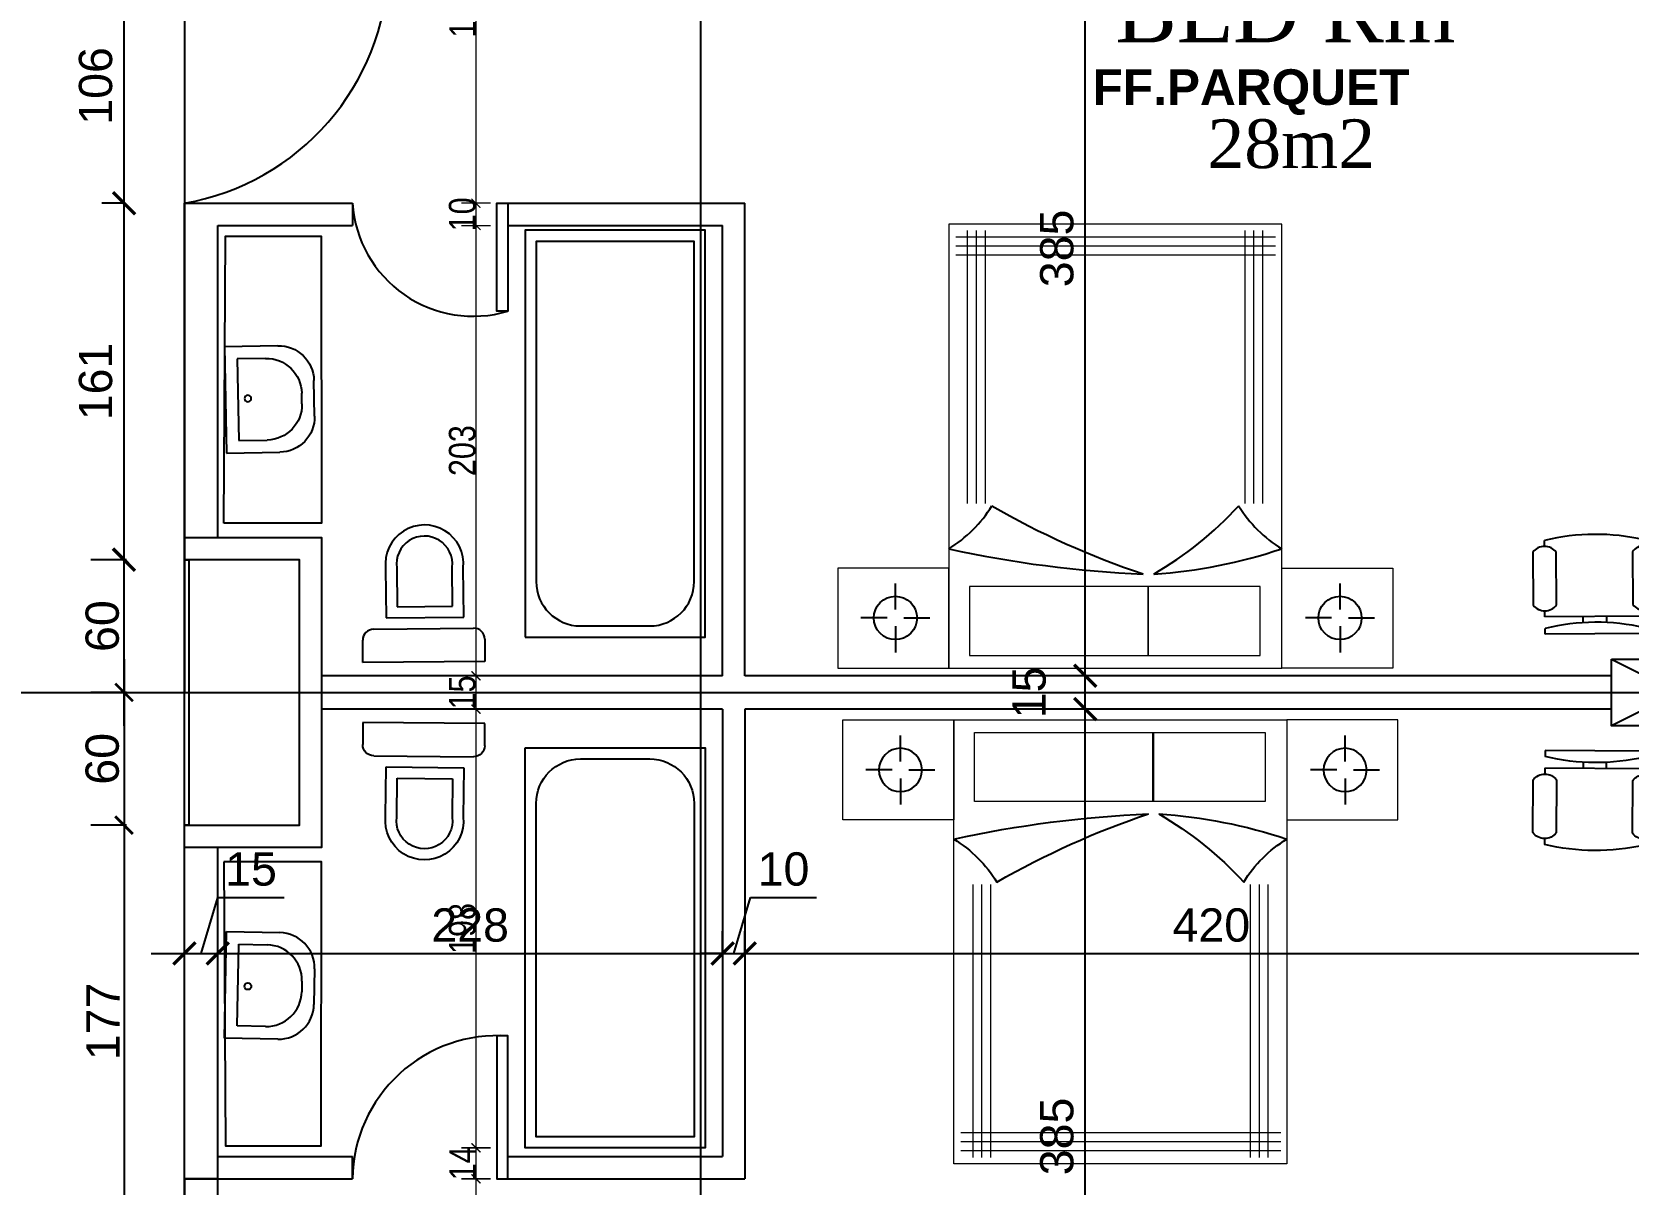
# Model space of a CAD drawing. Extents: x 250879 to 348495, y -51522 to -9360.
# Drawn here: x 284528 to 285247, y -22114 to -21595 of the extents above; entities that cross this region are included whole.
import ezdxf

# ---------------------------------------------------------------- set-up
doc = ezdxf.new("R2010")
doc.units = 0
doc.layers.get('0').update_dxf_attribs({"linetype": 'CONTINUOUS'})
doc.layers.get('DEFPOINTS').update_dxf_attribs({"color": 9, "linetype": 'CONTINUOUS'})
for name, color, linetype in [('AXIS', 1, 'CONTINUOUS'), ('COLUMN', 5, 'CONTINUOUS'), ('FURNITURE', 4, 'CONTINUOUS'), ('HATCH', 8, 'CONTINUOUS'), ('Layer3', 50, 'CONTINUOUS'), ('TEXT', 3, 'CONTINUOUS'), ('WALL', 7, 'CONTINUOUS'), ('WALL1', 2, 'CONTINUOUS')]:
    doc.layers.add(name, color=color, linetype=linetype)
doc.layers.add('dimention', color=151, linetype='CONTINUOUS', lineweight=13)
doc.layers.add('FURN', color=126, linetype='CONTINUOUS', lineweight=9)
doc.styles.get("Standard").update_dxf_attribs({"font": 'sanss___.ttf', "height": 15})
doc.styles.add('style2', font='romantic.ttf', dxfattribs={"height": 50})
doc.styles.add('STYLE4', font='arialbd.ttf', dxfattribs={"height": 0.2})
doc.styles.add('yon', font='ARIALN.TTF')
doc.dimstyles.new('CM', dxfattribs={"dimscale": 0, "dimtxt": 12, "dimasz": 0.4, "dimexe": 50, "dimexo": 1000, "dimgap": 0.03, "dimtad": 1, "dimdec": 0, "dimzin": 0, "dimdsep": 46, "dimtxsty": 'yon', "dimblk": 'Ar thick3', "dimcen": 3, "dimdle": 8, "dimse1": 1, "dimse2": 1, "dimclrd": 8, "dimclre": 8, "dimclrt": 30, "dimadec": 0, "dimazin": 0, "dimtfac": 1, "dimtdec": 0, "dimtix": 1, "dimtmove": 1, "dimatfit": 3, "dimfxl": 50, "dimtolj": 1, "dimtzin": 0, "dimlwd": 9, "dimarcsym": 0})
doc.dimstyles.get("Standard").update_dxf_attribs({"dimtxt": 15, "dimasz": 10, "dimexe": 10, "dimexo": 30, "dimgap": 5, "dimtad": 1, "dimdec": 0, "dimdsep": 46, "dimtxsty": 'Standard', "dimblk1": 'ARCHTICK', "dimblk2": 'ARCHTICK', "dimsah": 1, "dimcen": 2.5, "dimdle": 15, "dimclrd": 3, "dimclre": 3, "dimclrt": 3, "dimazin": 0, "dimtfac": 1, "dimtdec": 0, "dimtmove": 2, "dimatfit": 2, "dimldrblk": 'ARCHTICK', "dimfxl": 1.0455, "dimfxlon": 1, "dimtolj": 1, "dimtzin": 0, "dimarcsym": 0})
doc.dimstyles.new('STANDARD$0', dxfattribs={"dimscale": 0, "dimtxt": 12, "dimasz": 8, "dimexe": 15, "dimexo": 0.0625, "dimgap": 2, "dimtad": 1, "dimdec": 0, "dimzin": 0, "dimdsep": 46, "dimtxsty": 'Standard', "dimblk1": 'ARCHTICK', "dimblk2": 'ARCHTICK', "dimsah": 1, "dimcen": 0.09, "dimdle": 15, "dimclrd": 3, "dimclre": 3, "dimclrt": 3, "dimazin": 0, "dimtfac": 1, "dimtdec": 0, "dimtofl": 0, "dimtmove": 1, "dimatfit": 3, "dimldrblk": 'ARCHTICK', "dimfxl": 1.0455, "dimfxlon": 1, "dimtolj": 1, "dimtzin": 0, "dimarcsym": 0})

# ---------------------------------------------------------------- blocks, each defined once
blk = doc.blocks.new('HWB')
at = {"layer": 'FURNITURE'}
for p, q in [((-0.6, 0), (0, 0)), ((-0.6, -0.3), (-0.6, 0)), ((0, 0), (0, -0.3)), ((-0.53, -0.07), (-0.07, -0.07)), ((-0.53, -0.23), (-0.53, -0.07)), ((-0.07, -0.07), (-0.07, -0.23)), ((-0.27, -0.43), (-0.33, -0.43)), ((-0.2, -0.5), (-0.4, -0.5))]:
    blk.add_line(p, q, dxfattribs=at)
blk.add_circle((-0.3057, -0.1263), 0.0188, dxfattribs=at)
for centre, start, end in [((-0.33, -0.23), 180, 270), ((-0.27, -0.23), 270, 0), ((-0.4, -0.3), 180, 270), ((-0.2, -0.3), 270, 0)]:
    blk.add_arc(centre, 0.2, start, end, dxfattribs=at)
blk = doc.blocks.new('WC')
at = {"layer": 'FURNITURE'}
for p, q in [((0, 0), (0.55, 0)), ((0, -0.1), (0, 0)), ((0.55, 0), (0.55, -0.1)), ((0.5, -0.15), (0.05, -0.15)), ((0.0937, -0.2), (0.0937, -0.4221)), ((0.4437, -0.2), (0.0937, -0.2)), ((0.4437, -0.4221), (0.4437, -0.2)), ((0.1437, -0.25), (0.1437, -0.425)), ((0.3937, -0.25), (0.1437, -0.25)), ((0.3937, -0.425), (0.3937, -0.25))]:
    blk.add_line(p, q, dxfattribs=at)
for centre, radius, start, end in [((0.05, -0.1), 0.05, 180, 270), ((0.5, -0.1), 0.05, 270, 0), ((0.2687, -0.4409), 0.176, 173.87318, 6.12682), ((0.2687, -0.4409), 0.126, 172.75755, 7.24245)]:
    blk.add_arc(centre, radius, start, end, dxfattribs=at)
blk = doc.blocks.new('_ARCHTICK')
at = {"color": 0, "linetype": 'ByBlock', "const_width": 0.15}
blk.add_lwpolyline([(-0.5, -0.5), (0.5, 0.5)], dxfattribs=at)
blk = doc.blocks.new('*D52')
at = {"layer": 'DEFPOINTS', "color": 0, "linetype": 'ByBlock', "ltscale": 3, "transparency": 16777216}
for p in [(284611.6, -22010.4), (284596.6, -22026.03), (284611.6, -22028)]:
    blk.add_point(p, dxfattribs=at)
at = {"layer": 'WALL1', "color": 3, "linetype": 'ByBlock', "lineweight": -2, "ltscale": 3, "transparency": 16777216}
for p, q in [((284604.1, -22010.4), (284611.67, -21985.18)), ((284611.67, -21985.18), (284641.59, -21985.18)), ((284596.6, -22010.4), (284596.6, -22000.4)), ((284611.6, -22010.4), (284611.6, -22000.4)), ((284581.6, -22010.4), (284626.6, -22010.4))]:
    blk.add_line(p, q, dxfattribs=at)
at = {"layer": 'WALL1', "color": 3, "linetype": 'ByBlock', "lineweight": -2, "ltscale": 3, "transparency": 16777216, "xscale": 10, "yscale": 10, "zscale": 10, "rotation": 180}
blk.add_blockref('_ARCHTICK', (284596.6, -22010.4), dxfattribs=at)
at = {"layer": 'WALL1', "color": 3, "linetype": 'ByBlock', "lineweight": -2, "ltscale": 3, "transparency": 16777216, "xscale": 10, "yscale": 10, "zscale": 10}
blk.add_blockref('_ARCHTICK', (284611.6, -22010.4), dxfattribs=at)
at = {"layer": 'WALL1', "color": 3, "linetype": 'ByBlock', "ltscale": 3, "transparency": 16777216, "insert": (284626.63, -21972.45), "char_height": 15, "attachment_point": 5}
blk.add_mtext('\\A1;15', dxfattribs=at)
blk = doc.blocks.new('*D53')
at = {"layer": 'DEFPOINTS', "color": 0, "linetype": 'ByBlock', "ltscale": 3, "transparency": 16777216}
for p in [(284839.12, -22010.4), (284611.6, -22028), (284839.12, -22033.09)]:
    blk.add_point(p, dxfattribs=at)
at = {"layer": 'WALL1', "color": 3, "linetype": 'ByBlock', "lineweight": -2, "ltscale": 3, "transparency": 16777216}
for p, q in [((284611.6, -22010.4), (284611.6, -22000.4)), ((284839.12, -22010.4), (284839.12, -22000.4)), ((284596.6, -22010.4), (284854.12, -22010.4))]:
    blk.add_line(p, q, dxfattribs=at)
at = {"layer": 'WALL1', "color": 3, "linetype": 'ByBlock', "lineweight": -2, "ltscale": 3, "transparency": 16777216, "xscale": 10, "yscale": 10, "zscale": 10, "rotation": 180}
blk.add_blockref('_ARCHTICK', (284611.6, -22010.4), dxfattribs=at)
at = {"layer": 'WALL1', "color": 3, "linetype": 'ByBlock', "lineweight": -2, "ltscale": 3, "transparency": 16777216, "xscale": 10, "yscale": 10, "zscale": 10}
blk.add_blockref('_ARCHTICK', (284839.12, -22010.4), dxfattribs=at)
at = {"layer": 'WALL1', "color": 3, "linetype": 'ByBlock', "ltscale": 3, "transparency": 16777216, "insert": (284725.36, -21997.68), "char_height": 15, "attachment_point": 5}
blk.add_mtext('\\A1;228', dxfattribs=at)
blk = doc.blocks.new('*D54')
at = {"layer": 'DEFPOINTS', "color": 0, "linetype": 'ByBlock', "ltscale": 3, "transparency": 16777216}
for p in [(284849.12, -22010.4), (284839.12, -22033.09), (284849.12, -22033.09)]:
    blk.add_point(p, dxfattribs=at)
at = {"layer": 'WALL1', "color": 3, "linetype": 'ByBlock', "lineweight": -2, "ltscale": 3, "transparency": 16777216}
for p, q in [((284844.12, -22010.4), (284851.69, -21985.18)), ((284851.69, -21985.18), (284881.47, -21985.18)), ((284839.12, -22010.4), (284839.12, -22000.4)), ((284849.12, -22010.4), (284849.12, -22000.4)), ((284839.12, -22010.4), (284829.12, -22010.4)), ((284839.12, -22010.4), (284849.12, -22010.4)), ((284839.12, -22010.4), (284849.12, -22010.4)), ((284849.12, -22010.4), (284859.12, -22010.4))]:
    blk.add_line(p, q, dxfattribs=at)
at = {"layer": 'WALL1', "color": 3, "linetype": 'ByBlock', "lineweight": -2, "ltscale": 3, "transparency": 16777216, "xscale": 10, "yscale": 10, "zscale": 10}
blk.add_blockref('_ARCHTICK', (284839.12, -22010.4), dxfattribs=at)
at = {"layer": 'WALL1', "color": 3, "linetype": 'ByBlock', "lineweight": -2, "ltscale": 3, "transparency": 16777216, "xscale": 10, "yscale": 10, "zscale": 10, "rotation": 180}
blk.add_blockref('_ARCHTICK', (284849.12, -22010.4), dxfattribs=at)
at = {"layer": 'WALL1', "color": 3, "linetype": 'ByBlock', "ltscale": 3, "transparency": 16777216, "insert": (284866.58, -21972.45), "char_height": 15, "attachment_point": 5}
blk.add_mtext('\\A1;10', dxfattribs=at)
blk = doc.blocks.new('*D55')
at = {"layer": 'DEFPOINTS', "color": 0, "linetype": 'ByBlock', "ltscale": 3, "transparency": 16777216}
for p in [(285269.6, -22010.4), (285269.6, -22011.81), (284849.12, -22033.09)]:
    blk.add_point(p, dxfattribs=at)
at = {"layer": 'WALL1', "color": 3, "linetype": 'ByBlock', "lineweight": -2, "ltscale": 3, "transparency": 16777216}
for p, q in [((284849.12, -22010.4), (284849.12, -22000.4)), ((285269.6, -22010.4), (285269.6, -22000.4)), ((284834.12, -22010.4), (285284.6, -22010.4))]:
    blk.add_line(p, q, dxfattribs=at)
at = {"layer": 'WALL1', "color": 3, "linetype": 'ByBlock', "lineweight": -2, "ltscale": 3, "transparency": 16777216, "xscale": 10, "yscale": 10, "zscale": 10, "rotation": 180}
blk.add_blockref('_ARCHTICK', (284849.12, -22010.4), dxfattribs=at)
at = {"layer": 'WALL1', "color": 3, "linetype": 'ByBlock', "lineweight": -2, "ltscale": 3, "transparency": 16777216, "xscale": 10, "yscale": 10, "zscale": 10}
blk.add_blockref('_ARCHTICK', (285269.6, -22010.4), dxfattribs=at)
at = {"layer": 'WALL1', "color": 3, "linetype": 'ByBlock', "ltscale": 3, "transparency": 16777216, "insert": (285059.36, -21997.68), "char_height": 15, "attachment_point": 5}
blk.add_mtext('\\A1;420', dxfattribs=at)
blk = doc.blocks.new('*D63')
at = {"layer": 'DEFPOINTS', "color": 0, "linetype": 'ByBlock', "ltscale": 3, "transparency": 16777216}
for p in [(285002.52, -21900.33), (285035.88, -21900.33), (285010.82, -22285.33)]:
    blk.add_point(p, dxfattribs=at)
at = {"layer": 'WALL1', "color": 3, "linetype": 'ByBlock', "lineweight": -2, "ltscale": 3, "transparency": 16777216}
for p, q in [((285002.52, -22300.33), (285002.52, -21885.33)), ((285003.57, -21900.33), (284992.52, -21900.33)), ((285002.52, -22285.33), (284992.52, -22285.33))]:
    blk.add_line(p, q, dxfattribs=at)
at = {"layer": 'WALL1', "color": 3, "linetype": 'ByBlock', "lineweight": -2, "ltscale": 3, "transparency": 16777216, "xscale": 10, "yscale": 10, "zscale": 10}
for p, rotation in [((285002.52, -21900.33), 90), ((285002.52, -22285.33), 270)]:
    blk.add_blockref('_ARCHTICK', p, dxfattribs=dict(at, rotation=rotation))
at = {"layer": 'WALL1', "color": 3, "linetype": 'ByBlock', "ltscale": 3, "transparency": 16777216, "insert": (284989.79, -22092.83), "char_height": 15, "attachment_point": 5, "rotation": 90}
blk.add_mtext('\\A1;385', dxfattribs=at)
blk = doc.blocks.new('*D64')
at = {"layer": 'DEFPOINTS', "color": 0, "linetype": 'ByBlock', "ltscale": 3, "transparency": 16777216}
for p in [(285002.52, -21885.33), (285035.88, -21885.33), (285035.88, -21900.33)]:
    blk.add_point(p, dxfattribs=at)
at = {"layer": 'WALL1', "color": 3, "linetype": 'ByBlock', "lineweight": -2, "ltscale": 3, "transparency": 16777216}
for p, q in [((285002.52, -21915.33), (285002.52, -21870.33)), ((285003.57, -21885.33), (284992.52, -21885.33)), ((285003.57, -21900.33), (284992.52, -21900.33))]:
    blk.add_line(p, q, dxfattribs=at)
at = {"layer": 'WALL1', "color": 3, "linetype": 'ByBlock', "lineweight": -2, "ltscale": 3, "transparency": 16777216, "xscale": 10, "yscale": 10, "zscale": 10}
for p, rotation in [((285002.52, -21885.33), 90), ((285002.52, -21900.33), 270)]:
    blk.add_blockref('_ARCHTICK', p, dxfattribs=dict(at, rotation=rotation))
at = {"layer": 'WALL1', "color": 3, "linetype": 'ByBlock', "ltscale": 3, "transparency": 16777216, "insert": (284977.3, -21892.83), "char_height": 15, "attachment_point": 5, "rotation": 90}
blk.add_mtext('\\A1;15', dxfattribs=at)
blk = doc.blocks.new('*D65')
at = {"layer": 'DEFPOINTS', "color": 0, "linetype": 'ByBlock', "ltscale": 3, "transparency": 16777216}
for p in [(285002.52, -21500.33), (285027.25, -21500.33), (285035.88, -21885.33)]:
    blk.add_point(p, dxfattribs=at)
at = {"layer": 'WALL1', "color": 3, "linetype": 'ByBlock', "lineweight": -2, "ltscale": 3, "transparency": 16777216}
for p, q in [((285002.52, -21900.33), (285002.52, -21485.33)), ((285002.52, -21500.33), (284992.52, -21500.33)), ((285003.57, -21885.33), (284992.52, -21885.33))]:
    blk.add_line(p, q, dxfattribs=at)
at = {"layer": 'WALL1', "color": 3, "linetype": 'ByBlock', "lineweight": -2, "ltscale": 3, "transparency": 16777216, "xscale": 10, "yscale": 10, "zscale": 10}
for p, rotation in [((285002.52, -21500.33), 90), ((285002.52, -21885.33), 270)]:
    blk.add_blockref('_ARCHTICK', p, dxfattribs=dict(at, rotation=rotation))
at = {"layer": 'WALL1', "color": 3, "linetype": 'ByBlock', "ltscale": 3, "transparency": 16777216, "insert": (284989.79, -21692.83), "char_height": 15, "attachment_point": 5, "rotation": 90}
blk.add_mtext('\\A1;385', dxfattribs=at)
blk = doc.blocks.new('COLUMN')
at = {"layer": 'AXIS'}
for p, q in [((236924.7, -9644.26), (236984.7, -9674.26)), ((236984.7, -9644.26), (236924.7, -9674.26))]:
    blk.add_line(p, q, dxfattribs=at)
at = {"layer": 'COLUMN'}
blk.add_lwpolyline([(236924.7, -9644.26), (236984.7, -9644.26), (236984.7, -9674.26), (236924.7, -9674.26)], close=True, dxfattribs=at)
blk = doc.blocks.new('*D95')
at = {"layer": 'DEFPOINTS', "color": 0, "linetype": 'Continuous', "transparency": 16777216}
for p in [(284569.38, -21833.04), (284596.6, -21833.04), (284596.6, -21892.83)]:
    blk.add_point(p, dxfattribs=at)
at = {"layer": 'WALL', "color": 3, "linetype": 'Continuous', "lineweight": -2, "transparency": 16777216}
for p, q in [((284569.38, -21907.83), (284569.38, -21818.04)), ((284570.43, -21833.04), (284554.38, -21833.04)), ((284570.43, -21892.83), (284554.38, -21892.83))]:
    blk.add_line(p, q, dxfattribs=at)
at = {"layer": 'WALL', "color": 3, "linetype": 'Continuous', "lineweight": -2, "transparency": 16777216, "xscale": 8, "yscale": 8, "zscale": 8}
for p, rotation in [((284569.38, -21833.04), 90), ((284569.38, -21892.83), 270)]:
    blk.add_blockref('_ARCHTICK', p, dxfattribs=dict(at, rotation=rotation))
at = {"layer": 'WALL', "color": 3, "linetype": 'Continuous', "transparency": 16777216, "insert": (284559.64, -21862.94), "char_height": 15, "attachment_point": 5, "rotation": 90}
blk.add_mtext('\\A1;60', dxfattribs=at)
blk = doc.blocks.new('*D96')
at = {"layer": 'DEFPOINTS', "color": 0, "linetype": 'Continuous', "transparency": 16777216}
for p in [(284596.6, -21892.83), (284569.38, -21952.62), (284596.6, -21952.62)]:
    blk.add_point(p, dxfattribs=at)
at = {"layer": 'WALL', "color": 3, "linetype": 'Continuous', "lineweight": -2, "transparency": 16777216}
for p, q in [((284569.38, -21877.83), (284569.38, -21967.62)), ((284570.43, -21892.83), (284554.38, -21892.83)), ((284570.43, -21952.62), (284554.38, -21952.62))]:
    blk.add_line(p, q, dxfattribs=at)
at = {"layer": 'WALL', "color": 3, "linetype": 'Continuous', "lineweight": -2, "transparency": 16777216, "xscale": 8, "yscale": 8, "zscale": 8}
for p, rotation in [((284569.38, -21892.83), 90), ((284569.38, -21952.62), 270)]:
    blk.add_blockref('_ARCHTICK', p, dxfattribs=dict(at, rotation=rotation))
at = {"layer": 'WALL', "color": 3, "linetype": 'Continuous', "transparency": 16777216, "insert": (284559.64, -21922.73), "char_height": 15, "attachment_point": 5, "rotation": 90}
blk.add_mtext('\\A1;60', dxfattribs=at)
blk = doc.blocks.new('*D1093')
at = {"layer": 'DEFPOINTS', "color": 0, "linetype": 'Continuous', "transparency": 16777216}
for p in [(284569.38, -21952.62), (284569.38, -22129.45), (284596.6, -22129.45)]:
    blk.add_point(p, dxfattribs=at)
at = {"layer": 'WALL', "color": 3, "linetype": 'Continuous', "lineweight": -2, "transparency": 16777216}
for p, q in [((284569.38, -21937.62), (284569.38, -22144.45)), ((284569.38, -21952.62), (284554.38, -21952.62)), ((284570.43, -22129.45), (284554.38, -22129.45))]:
    blk.add_line(p, q, dxfattribs=at)
at = {"layer": 'WALL', "color": 3, "linetype": 'Continuous', "lineweight": -2, "transparency": 16777216, "xscale": 8, "yscale": 8, "zscale": 8}
for p, rotation in [((284569.38, -21952.62), 90), ((284569.38, -22129.45), 270)]:
    blk.add_blockref('_ARCHTICK', p, dxfattribs=dict(at, rotation=rotation))
at = {"layer": 'WALL', "color": 3, "linetype": 'Continuous', "transparency": 16777216, "insert": (284559.88, -22041.04), "char_height": 15, "attachment_point": 5, "rotation": 90}
blk.add_mtext('\\A1;177', dxfattribs=at)
blk = doc.blocks.new('*D1105')
at = {"layer": 'DEFPOINTS', "color": 0, "linetype": 'ByBlock', "ltscale": 3, "transparency": 16777216}
for p in [(284569.38, -21672.48), (284596.6, -21672.48), (284569.38, -21833.04)]:
    blk.add_point(p, dxfattribs=at)
at = {"layer": 'WALL1', "color": 3, "linetype": 'ByBlock', "lineweight": -2, "ltscale": 3, "transparency": 16777216}
for p, q in [((284569.38, -21848.04), (284569.38, -21657.48)), ((284569.38, -21672.48), (284559.38, -21672.48)), ((284569.38, -21833.04), (284559.38, -21833.04))]:
    blk.add_line(p, q, dxfattribs=at)
at = {"layer": 'WALL1', "color": 3, "linetype": 'ByBlock', "lineweight": -2, "ltscale": 3, "transparency": 16777216, "xscale": 10, "yscale": 10, "zscale": 10}
for p, rotation in [((284569.38, -21672.48), 90), ((284569.38, -21833.04), 270)]:
    blk.add_blockref('_ARCHTICK', p, dxfattribs=dict(at, rotation=rotation))
at = {"layer": 'WALL1', "color": 3, "linetype": 'ByBlock', "ltscale": 3, "transparency": 16777216, "insert": (284556.64, -21752.76), "char_height": 15, "attachment_point": 5, "rotation": 90}
blk.add_mtext('\\A1;161', dxfattribs=at)
blk = doc.blocks.new('*D1106')
at = {"layer": 'DEFPOINTS', "color": 0, "linetype": 'ByBlock', "ltscale": 3, "transparency": 16777216}
for p in [(284569.38, -21566.79), (284596.6, -21566.79), (284596.6, -21672.48)]:
    blk.add_point(p, dxfattribs=at)
at = {"layer": 'WALL1', "color": 3, "linetype": 'ByBlock', "lineweight": -2, "ltscale": 3, "transparency": 16777216}
for p, q in [((284569.38, -21687.48), (284569.38, -21551.79)), ((284569.38, -21566.79), (284559.38, -21566.79)), ((284569.38, -21672.48), (284559.38, -21672.48))]:
    blk.add_line(p, q, dxfattribs=at)
at = {"layer": 'WALL1', "color": 3, "linetype": 'ByBlock', "lineweight": -2, "ltscale": 3, "transparency": 16777216, "xscale": 10, "yscale": 10, "zscale": 10}
for p, rotation in [((284569.38, -21566.79), 90), ((284569.38, -21672.48), 270)]:
    blk.add_blockref('_ARCHTICK', p, dxfattribs=dict(at, rotation=rotation))
at = {"layer": 'WALL1', "color": 3, "linetype": 'ByBlock', "ltscale": 3, "transparency": 16777216, "insert": (284556.64, -21619.64), "char_height": 15, "attachment_point": 5, "rotation": 90}
blk.add_mtext('\\A1;106', dxfattribs=at)
blk = doc.blocks.new('Ar thick3')
at = {"layer": 'dimention'}
blk.add_line((0, 16.2), (0, -16.2), dxfattribs=at)
at = {"layer": 'dimention', "const_width": 1.5}
blk.add_lwpolyline([(-5, -5.1), (5, 4.9)], dxfattribs=at)
blk = doc.blocks.new('*D1321')
at = {"layer": 'DEFPOINTS', "color": 0, "linetype": 'Continuous', "transparency": 16777216}
for p in [(284728.01, -22111.88), (284764.79, -22111.88), (284764.79, -22285.33)]:
    blk.add_point(p, dxfattribs=at)
at = {"layer": 'WALL', "color": 8, "linetype": 'Continuous', "lineweight": 9, "transparency": 16777216}
blk.add_line((284728.01, -22284.93), (284728.01, -22112.28), dxfattribs=at)
at = {"layer": 'WALL', "color": 8, "linetype": 'Continuous', "lineweight": 9, "transparency": 16777216, "xscale": 0.4, "yscale": 0.4, "zscale": 0.4}
for p, rotation in [((284728.01, -22111.88), 90), ((284728.01, -22285.33), 270)]:
    blk.add_blockref('Ar thick3', p, dxfattribs=dict(at, rotation=rotation))
at = {"layer": 'WALL', "color": 30, "linetype": 'Continuous', "transparency": 16777216, "insert": (284721.85, -22198.6), "char_height": 12, "attachment_point": 5, "rotation": 90, "style": 'yon'}
blk.add_mtext('\\A1;173', dxfattribs=at)
blk = doc.blocks.new('*D1322')
at = {"layer": 'DEFPOINTS', "color": 0, "linetype": 'Continuous', "transparency": 16777216}
for p in [(284728.01, -22097.98), (284764.79, -22097.98), (284764.79, -22111.88)]:
    blk.add_point(p, dxfattribs=at)
at = {"layer": 'WALL', "color": 8, "linetype": 'Continuous', "lineweight": 9, "transparency": 16777216}
blk.add_line((284728.01, -22111.48), (284728.01, -22098.38), dxfattribs=at)
at = {"layer": 'WALL', "color": 8, "linetype": 'Continuous', "lineweight": 9, "transparency": 16777216, "xscale": 0.4, "yscale": 0.4, "zscale": 0.4}
for p, rotation in [((284728.01, -22097.98), 90), ((284728.01, -22111.88), 270)]:
    blk.add_blockref('Ar thick3', p, dxfattribs=dict(at, rotation=rotation))
at = {"layer": 'WALL', "color": 30, "linetype": 'Continuous', "transparency": 16777216, "insert": (284721.95, -22104.93), "char_height": 12, "attachment_point": 5, "rotation": 90, "style": 'yon'}
blk.add_mtext('\\A1;14', dxfattribs=at)
blk = doc.blocks.new('*D1323')
at = {"layer": 'DEFPOINTS', "color": 0, "linetype": 'Continuous', "transparency": 16777216}
for p in [(284728.01, -21900.33), (284742.06, -21900.33), (284764.79, -22097.98)]:
    blk.add_point(p, dxfattribs=at)
at = {"layer": 'WALL', "color": 8, "linetype": 'Continuous', "lineweight": 9, "transparency": 16777216}
blk.add_line((284728.01, -22097.58), (284728.01, -21900.73), dxfattribs=at)
at = {"layer": 'WALL', "color": 8, "linetype": 'Continuous', "lineweight": 9, "transparency": 16777216, "xscale": 0.4, "yscale": 0.4, "zscale": 0.4}
for p, rotation in [((284728.01, -21900.33), 90), ((284728.01, -22097.98), 270)]:
    blk.add_blockref('Ar thick3', p, dxfattribs=dict(at, rotation=rotation))
at = {"layer": 'WALL', "color": 30, "linetype": 'Continuous', "transparency": 16777216, "insert": (284721.85, -21999.16), "char_height": 12, "attachment_point": 5, "rotation": 90, "style": 'yon'}
blk.add_mtext('\\A1;198', dxfattribs=at)
blk = doc.blocks.new('*D1324')
at = {"layer": 'DEFPOINTS', "color": 0, "linetype": 'Continuous', "transparency": 16777216}
for p in [(284728.01, -21885.33), (284742.06, -21885.33), (284742.06, -21900.33)]:
    blk.add_point(p, dxfattribs=at)
at = {"layer": 'WALL', "color": 8, "linetype": 'Continuous', "lineweight": 9, "transparency": 16777216}
blk.add_line((284728.01, -21899.93), (284728.01, -21885.73), dxfattribs=at)
at = {"layer": 'WALL', "color": 8, "linetype": 'Continuous', "lineweight": 9, "transparency": 16777216, "xscale": 0.4, "yscale": 0.4, "zscale": 0.4}
for p, rotation in [((284728.01, -21885.33), 90), ((284728.01, -21900.33), 270)]:
    blk.add_blockref('Ar thick3', p, dxfattribs=dict(at, rotation=rotation))
at = {"layer": 'WALL', "color": 30, "linetype": 'Continuous', "transparency": 16777216, "insert": (284721.85, -21892.83), "char_height": 12, "attachment_point": 5, "rotation": 90, "style": 'yon'}
blk.add_mtext('\\A1;15', dxfattribs=at)
blk = doc.blocks.new('*D1325')
at = {"layer": 'DEFPOINTS', "color": 0, "linetype": 'Continuous', "transparency": 16777216}
for p in [(284728.01, -21682.48), (284765.58, -21682.48), (284742.06, -21885.33)]:
    blk.add_point(p, dxfattribs=at)
at = {"layer": 'WALL', "color": 8, "linetype": 'Continuous', "lineweight": 9, "transparency": 16777216}
blk.add_line((284728.01, -21884.93), (284728.01, -21682.88), dxfattribs=at)
at = {"layer": 'WALL', "color": 8, "linetype": 'Continuous', "lineweight": 9, "transparency": 16777216, "xscale": 0.4, "yscale": 0.4, "zscale": 0.4}
for p, rotation in [((284728.01, -21682.48), 90), ((284728.01, -21885.33), 270)]:
    blk.add_blockref('Ar thick3', p, dxfattribs=dict(at, rotation=rotation))
at = {"layer": 'WALL', "color": 30, "linetype": 'Continuous', "transparency": 16777216, "insert": (284721.85, -21783.91), "char_height": 12, "attachment_point": 5, "rotation": 90, "style": 'yon'}
blk.add_mtext('\\A1;203', dxfattribs=at)
blk = doc.blocks.new('*D1326')
at = {"layer": 'DEFPOINTS', "color": 0, "linetype": 'Continuous', "transparency": 16777216}
for p in [(284728.01, -21672.48), (284769.12, -21672.48), (284765.58, -21682.48)]:
    blk.add_point(p, dxfattribs=at)
at = {"layer": 'WALL', "color": 8, "linetype": 'Continuous', "lineweight": 9, "transparency": 16777216}
for p, q in [((284728.01, -21672.08), (284728.01, -21671.68)), ((284728.01, -21682.48), (284728.01, -21672.48)), ((284728.01, -21682.88), (284728.01, -21683.28))]:
    blk.add_line(p, q, dxfattribs=at)
at = {"layer": 'WALL', "color": 8, "linetype": 'Continuous', "lineweight": 9, "transparency": 16777216, "xscale": 0.4, "yscale": 0.4, "zscale": 0.4}
for p, rotation in [((284728.01, -21672.48), 270), ((284728.01, -21682.48), 90)]:
    blk.add_blockref('Ar thick3', p, dxfattribs=dict(at, rotation=rotation))
at = {"layer": 'WALL', "color": 30, "linetype": 'Continuous', "transparency": 16777216, "insert": (284721.85, -21677.48), "char_height": 12, "attachment_point": 5, "rotation": 90, "style": 'yon'}
blk.add_mtext('\\A1;10', dxfattribs=at)
blk = doc.blocks.new('*D1327')
at = {"layer": 'DEFPOINTS', "color": 0, "linetype": 'Continuous', "transparency": 16777216}
for p in [(284728.01, -21500.33), (284787.15, -21500.33), (284769.12, -21672.48)]:
    blk.add_point(p, dxfattribs=at)
at = {"layer": 'WALL', "color": 8, "linetype": 'Continuous', "lineweight": 9, "transparency": 16777216}
blk.add_line((284728.01, -21672.08), (284728.01, -21500.73), dxfattribs=at)
at = {"layer": 'WALL', "color": 8, "linetype": 'Continuous', "lineweight": 9, "transparency": 16777216, "xscale": 0.4, "yscale": 0.4, "zscale": 0.4}
for p, rotation in [((284728.01, -21500.33), 90), ((284728.01, -21672.48), 270)]:
    blk.add_blockref('Ar thick3', p, dxfattribs=dict(at, rotation=rotation))
at = {"layer": 'WALL', "color": 30, "linetype": 'Continuous', "transparency": 16777216, "insert": (284721.95, -21586.41), "char_height": 12, "attachment_point": 5, "rotation": 90, "style": 'yon'}
blk.add_mtext('\\A1;172', dxfattribs=at)
blk = doc.blocks.new('Chair - Desk')
at = {"linetype": 'Continuous'}
for p, q in [((-8.5, 0), (-8.5, -1)), ((-8.5, 0), (8.5, 0)), ((8.5, 0), (8.5, -1)), ((-2, -3), (-2, -1.9355)), ((2, -1.9576), (2, -3)), ((-10.5, -5), (-10.5, -14)), ((-8.5, -3), (-8.5, -4)), ((-8.5, -3), (8.5, -3)), ((-6.5, -14), (-6.5, -5)), ((6.5, -5), (6.5, -14)), ((8.5, -3), (8.5, -4)), ((10.5, -14), (10.5, -5)), ((-8.5, -15), (-8.5, -16)), ((8.5, -15), (8.5, -16))]:
    blk.add_line(p, q, dxfattribs=at)
for centre, radius, start, end in [((0, 34.625), 36.625, 256.5803, 283.4197), ((-8.5, -6.5), 2.5, 36.8699, 143.1301), ((8.5, -6.5), 2.5, 36.8699, 143.1301), ((-8.5, -12.5), 2.5, 216.8699, 323.1301), ((0, 19.625), 36.625, 256.5803, 283.4197), ((8.5, -12.5), 2.5, 216.8699, 323.1301)]:
    blk.add_arc(centre, radius, start, end, dxfattribs=at)
blk = doc.blocks.new('BED90')
at = {"color": 1}
for p, q in [((-76122.23, -175772.7), (-76122.23, -175760.9)), ((-76126, -175776.47), (-76137.8, -175776.47)), ((-76118.46, -175776.47), (-76106.66, -175776.47)), ((-76122.23, -175780.24), (-76122.23, -175792.04)), ((-76122.23, -175973.06), (-76122.23, -175961.26)), ((-76126, -175976.83), (-76137.8, -175976.83)), ((-76122.23, -175980.6), (-76122.23, -175992.4)), ((-76118.46, -175976.83), (-76106.66, -175976.83))]:
    blk.add_line(p, q, dxfattribs=at)
at = {"color": 1, "extrusion": (0, 0, -1)}
for centre in [(-76122.23, -175776.47), (-76122.23, -175976.83)]:
    blk.add_ellipse(centre, major_axis=(6.89, 6.89), ratio=1, start_param=3.141593, end_param=9.424778, dxfattribs=at)
at = {"layer": 'FURN'}
for p, q in [((-76144.65, -175750.54), (-76099.65, -175750.54)), ((-76144.65, -175800.54), (-76144.65, -175750.54)), ((-76099.65, -175750.54), (-76099.65, -175800.54)), ((-76299.65, -175800.54), (-76099.65, -175800.54)), ((-76299.65, -175950.54), (-76299.65, -175800.54)), ((-76099.65, -175800.54), (-76144.65, -175800.54)), ((-76099.65, -175800.54), (-76099.65, -175950.54)), ((-76293.71, -175947.82), (-76293.71, -175803.68)), ((-76289.71, -175947.82), (-76289.71, -175803.68)), ((-76285.71, -175947.82), (-76285.71, -175803.68)), ((-76173.81, -175809.03), (-76296.74, -175809.03)), ((-76173.81, -175813.03), (-76296.74, -175813.03)), ((-76136.43, -175809.84), (-76105.32, -175809.84)), ((-76136.43, -175890.57), (-76136.43, -175809.84)), ((-76105.32, -175809.84), (-76105.32, -175890.57)), ((-76173.81, -175817.03), (-76296.74, -175817.03)), ((-76136.43, -175890.17), (-76105.32, -175890.17)), ((-76136.43, -175940.9), (-76136.43, -175890.17)), ((-76105.32, -175890.57), (-76136.43, -175890.57)), ((-76105.32, -175890.17), (-76105.32, -175940.9)), ((-76173.81, -175934.05), (-76296.74, -175934.05)), ((-76173.81, -175938.05), (-76296.74, -175938.05)), ((-76173.81, -175942.05), (-76296.74, -175942.05)), ((-76105.32, -175940.9), (-76136.43, -175940.9)), ((-76099.65, -175950.54), (-76299.65, -175950.54)), ((-76144.65, -175950.56), (-76144.65, -176000.56)), ((-76099.65, -175950.56), (-76144.65, -175950.56)), ((-76099.65, -176000.56), (-76099.65, -175950.56)), ((-76144.65, -176000.56), (-76099.65, -176000.56))]:
    blk.add_line(p, q, dxfattribs=at)
at = {"layer": 'Layer3', "color": 1, "linetype": 'Continuous', "extrusion": (0, 0, -1)}
for centre, major_axis, ratio, start_param, end_param in [((-76202.86, -175770.59), (40.87, 40.87), 1, 1.329085, 1.807955), ((-76648.69, -175909.31), (-358.58, 358.58), 1, 2.139925, 2.31453), ((-76498.83, -176007.66), (-266.06, 266.06), 1, 1.833807, 2.033087), ((-76449.38, -175677.69), (-293.45, 235.51), 0.655482, 3.041952, 3.241233), ((-76643.35, -175824.04), (-497.53, 98.07), 0.665001, 3.05429, 3.228895), ((-76202.86, -175980.48), (-40.87, 40.87), 1, 1.333638, 1.812508)]:
    blk.add_ellipse(centre, major_axis=major_axis, ratio=ratio, start_param=start_param, end_param=end_param, dxfattribs=at)

msp = doc.modelspace()

# ---------------------------------------------------------------- linework, layer by layer
at = {"layer": 'AXIS'}
for p, q in [((284829.12367, -19817.07692), (284829.12367, -23531.69157)), ((283380.96042, -21892.83296), (285730.34537, -21892.83296))]:
    msp.add_line(p, q, dxfattribs=at)
at = {"layer": 'FURNITURE'}
for p, q in [((284596.60055, -21672.48182), (284616.60055, -21672.48182)), ((284596.60055, -21672.48182), (284616.60055, -21672.48182)), ((284596.60055, -22111.87686), (284616.60055, -22111.87686)), ((284596.60055, -22111.87686), (284616.60055, -22111.87686)), ((284596.60055, -22111.87686), (284616.60055, -22111.87686)), ((284596.60055, -22111.87686), (284616.60055, -22111.87686))]:
    msp.add_line(p, q, dxfattribs=at)
at = {"layer": 'FURNITURE', "linetype": 'Continuous', "flags": 128}
for points in [[(284742.32965, -21672.48182), (284742.32965, -21721.09439), (284737.32965, -21721.09439), (284737.32965, -21672.48182), (284742.32965, -21672.48182)], [(284742.32965, -22111.87686), (284742.32965, -22047.57154), (284737.32965, -22047.57154), (284737.32965, -22111.87686), (284742.32965, -22111.87686)]]:
    msp.add_lwpolyline(points, dxfattribs=at)
at = {"layer": 'FURNITURE'}
for points in [[(284750.08072, -21867.86104), (284831.28864, -21867.86104), (284831.28864, -21684.68299), (284750.08072, -21684.68299)], [(284614.42075, -21816.54447), (284615.06838, -21687.36849), (284658.27124, -21687.36849), (284658.39859, -21816.54447)], [(284750.08072, -21917.80489), (284831.28864, -21917.80489), (284831.28864, -22097.98294), (284750.08072, -22097.98294)]]:
    msp.add_lwpolyline(points, close=True, dxfattribs=at)
for points in [[(284775.08072, -21862.86104), (284806.28864, -21862.86104, 0.414213562), (284826.28864, -21842.86104), (284826.28864, -21689.68299), (284755.08072, -21689.68299), (284755.08072, -21842.86104, 0.414213562)], [(284775.08072, -21922.80489), (284806.28864, -21922.80489, -0.414213562), (284826.28864, -21942.80489), (284826.28864, -22092.98294), (284755.08072, -22092.98294), (284755.08072, -21942.80489, -0.414213562)]]:
    msp.add_lwpolyline(points, format="xyb", close=True, dxfattribs=at)
msp.add_lwpolyline([(284596.60055, -21952.62145), (284596.60055, -21833.04447), (284598.60055, -21833.04447), (284598.60055, -21952.62145), (284596.60055, -21952.62145)], dxfattribs=at)
at = {"layer": 'FURNITURE', "linetype": 'Continuous'}
msp.add_lwpolyline([(284614.42075, -21969.12145), (284615.06838, -22096.99019), (284658.27124, -22096.99019), (284658.42666, -21969.12145)], close=True, dxfattribs=at)
at = {"layer": 'FURNITURE'}
msp.add_arc((284577.59619, -21563.09105), 111.02931, 279.85557473, 358.09131221, dxfattribs=at)
at = {"layer": 'FURNITURE', "linetype": 'Continuous'}
for centre, radius, start, end in [((284726.74116, -21668.83636), 54.5335, 183.83297791, 286.60975564), ((284726.74116, -21668.83636), 54.5335, 183.83297791, 286.60975564), ((284726.74116, -21668.83636), 54.5335, 183.83297791, 286.60975564), ((284737.66093, -22112.74153), 65.337, 85.90237981, 179.24172944), ((284737.66093, -22112.74153), 65.337, 85.90237981, 179.24172944), ((284737.66093, -22112.74153), 65.337, 85.90237981, 179.24172944)]:
    msp.add_arc(centre, radius, start, end, dxfattribs=at)
at = {"layer": 'HATCH', "linetype": 'ByBlock', "ltscale": 3}
for p, q in [((284596.60055, -21314.76607), (284596.60055, -21682.48182)), ((284596.60055, -22292.83296), (284596.60055, -22111.87686))]:
    msp.add_line(p, q, dxfattribs=at)
at = {"layer": 'WALL', "ltscale": 3}
for p, q in [((284596.60055, -21672.48182), (284672.32965, -21672.48182)), ((284596.60055, -21672.48182), (284596.60055, -21892.83296)), ((284596.60055, -22111.87686), (284596.60055, -21672.48182)), ((284742.32965, -21672.48182), (284742.32965, -21687.48182)), ((284742.32965, -21672.48182), (284769.12367, -21672.48182)), ((284742.32965, -21672.48182), (284742.32965, -21687.48182)), ((284742.32965, -21672.48182), (284742.32965, -21687.48182)), ((284751.13692, -21672.48182), (284849.12367, -21672.48182)), ((284849.12367, -21885.33296), (284849.12367, -21672.48182)), ((284611.60055, -21682.48182), (284672.32965, -21682.48182)), ((284611.60055, -21823.03323), (284611.60055, -21682.48182)), ((284742.32965, -21682.48182), (284839.12367, -21682.48182)), ((284839.12367, -21885.33296), (284839.12367, -21682.48182)), ((284791.60055, -21885.33296), (284658.42666, -21885.33296)), ((284791.60055, -21885.33296), (284658.42666, -21885.33296)), ((284839.12367, -21885.33296), (284658.42666, -21885.33296)), ((285239.60055, -21885.33296), (284849.12367, -21885.33296)), ((284596.60055, -22111.87686), (284596.60055, -21892.83296)), ((284791.60055, -21900.33296), (284658.42666, -21900.33296)), ((284791.60055, -21900.33296), (284658.42666, -21900.33296)), ((284839.12367, -21900.33296), (284658.42666, -21900.33296)), ((284839.12367, -21900.33296), (284839.12367, -22101.87686)), ((285239.60055, -21900.33296), (284849.12367, -21900.33296)), ((284849.12367, -21900.33296), (284849.12367, -22111.87686)), ((284611.60055, -22101.87686), (284611.60055, -21962.62145)), ((284611.60055, -22111.87686), (284611.60055, -21969.12145)), ((284611.60055, -22101.87686), (284672.32965, -22101.87686)), ((284742.32965, -22111.87686), (284742.32965, -22096.87686)), ((284742.32965, -22111.87686), (284742.32965, -22096.87686)), ((284742.32965, -22111.87686), (284742.32965, -22096.87686)), ((284742.32965, -22101.87686), (284839.12367, -22101.87686)), ((284596.60055, -22111.87686), (284672.32965, -22111.87686)), ((284742.32965, -22111.87686), (284849.12367, -22111.87686))]:
    msp.add_line(p, q, dxfattribs=at)
at = {"layer": 'WALL', "linetype": 'Continuous'}
for p, q in [((284596.60055, -21672.48182), (284616.60055, -21672.48182)), ((284596.60055, -21672.48182), (284616.60055, -21672.48182)), ((284672.32965, -21672.48182), (284672.32965, -21682.48182)), ((284672.32965, -22111.87686), (284672.32965, -22101.87686)), ((284596.60055, -22111.87686), (284616.60055, -22111.87686)), ((284596.60055, -22111.87686), (284616.60055, -22111.87686)), ((284596.60055, -22111.87686), (284616.60055, -22111.87686)), ((284596.60055, -22111.87686), (284616.60055, -22111.87686))]:
    msp.add_line(p, q, dxfattribs=at)
at = {"layer": 'WALL', "ltscale": 3}
msp.add_lwpolyline([(284596.60055, -21823.04447), (284658.39856, -21822.99814), (284658.39856, -21962.62145), (284596.60055, -21962.62145), (284596.60055, -21952.62145), (284648.42666, -21952.62145), (284648.42666, -21833.04447), (284596.60055, -21833.04447), (284596.59305, -21823.04448)], dxfattribs=at)
at = {"layer": 'WALL', "linetype": 'Continuous'}
msp.add_lwpolyline([(284611.60055, -22111.87686), (284596.60055, -22111.87686), (284596.60055, -22129.03738), (284611.60055, -22129.03738)], close=True, dxfattribs=at)
at = {"layer": 'WALL1', "linetype": 'ByBlock', "ltscale": 3}
msp.add_line((284606.60055, -21833.04447), (284596.60055, -21833.04447), dxfattribs=at)

# ---------------------------------------------------------------- block references
at = {"color": 1, "xscale": -1, "rotation": 90.00000000298897}
msp.add_blockref('BED90', (109140.50227, -97981.51175), dxfattribs=at)
at = {"color": 1, "rotation": 89.99999999701105}
msp.add_blockref('BED90', (109142.7795, 54194.48045), dxfattribs=at)
at = {"layer": 'FURNITURE'}
for name, p, xscale, yscale, zscale, rotation in [('HWB', (284615.60577, -21785.11006), -79.99999999999545, 80, 80, 91.12026535776407), ('WC', (284732.04617, -21878.82819), 99.9999999999921, 99.9999999999921, 99.9999999999921, 180.5476615297972), ('Chair - Desk', (285232.17109, -21866.49639), 2.640000000006175, 2.640000000006175, 2.640000000006175, 180.3562313151685), ('WC', (284732.04617, -21906.83773), -99.99999999999223, 100, 100, 359.4523384701944), ('Chair - Desk', (285232.17109, -21919.16953), -2.640000000006175, 2.64000000001397, 2.64, 359.6437686848315), ('HWB', (284615.60577, -22000.55587), 79.99999999999545, 79.99999999999545, 79.99999999999545, 88.87973464223593)]:
    msp.add_blockref(name, p, dxfattribs=dict(at, xscale=xscale, yscale=yscale, zscale=zscale, rotation=rotation))
at = {"layer": 'WALL', "linetype": 'Continuous'}
msp.add_blockref('COLUMN', (48314.90107, -12233.57644), dxfattribs=at)

# ---------------------------------------------------------------- texts
at = {"layer": 'TEXT'}
for s, insert, char_height, width, attachment_point, style in [('BED Rm', (285016.1437, -21600.07646), 27.44, 455.7181, 7, 'style2'), ('FF.PARQUET', (285005.8203, -21632.73583), 16, 173.1975406, 7, 'STYLE4'), ('28m2', (285057.61385, -21634.69196), 21.952, 364.57448, 1, 'style2')]:
    msp.add_mtext(s, dxfattribs=dict(at, insert=insert, char_height=char_height, width=width, attachment_point=attachment_point, style=style))

# ---------------------------------------------------------------- dimensions: what is measured, and where the dimension line sits
at = {"layer": 'WALL', "linetype": 'Continuous'}
for base, p1, p2, dimstyle, picture, middle in [((284728.0061, -21500.33296), (284769.12367, -21672.48182), (284787.1499, -21500.33296), 'CM', '*D1327', (284721.95154, -21586.40739)), ((284728.0061, -21672.48182), (284765.58467, -21682.48182), (284769.12367, -21672.48182), 'CM', '*D1326', (284721.84922, -21677.48182)), ((284728.0061, -21682.48182), (284742.05731, -21885.33296), (284765.58467, -21682.48182), 'CM', '*D1325', (284721.84922, -21783.90739)), ((284569.38004, -21833.04447), (284596.60055, -21892.83296), (284596.60055, -21833.04447), 'STANDARD$0', '*D95', (284559.64341, -21862.93872)), ((284569.38004, -21952.62145), (284596.60055, -21892.83296), (284596.60055, -21952.62145), 'STANDARD$0', '*D96', (284559.64341, -21922.72721)), ((284728.0061, -21885.33296), (284742.05731, -21900.33296), (284742.05731, -21885.33296), 'CM', '*D1324', (284721.84922, -21892.83296)), ((284728.0061, -21900.33296), (284764.78964, -22097.98294), (284742.05731, -21900.33296), 'CM', '*D1323', (284721.84922, -21999.15795)), ((284569.38004, -22129.45463), (284569.38004, -21952.62145), (284596.60055, -22129.45463), 'STANDARD$0', '*D1093', (284559.88004, -22041.03804)), ((284728.0061, -22097.98294), (284764.78964, -22111.87686), (284764.78964, -22097.98294), 'CM', '*D1322', (284721.95154, -22104.9299)), ((284728.0061, -22111.87686), (284764.78964, -22285.33296), (284764.78964, -22111.87686), 'CM', '*D1321', (284721.84922, -22198.60491))]:
    dim = msp.add_linear_dim(base=base, p1=p1, p2=p2, angle=90, dimstyle=dimstyle, override={"dimscale": 1}, dxfattribs=at)
    dim.commit()
    dim.dimension.update_dxf_attribs({"geometry": picture, "text_midpoint": middle})
at = {"layer": 'WALL1', "linetype": 'ByBlock', "ltscale": 3}
for base, p1, p2, picture, middle in [((285002.52332, -21500.33296), (285035.87898, -21885.33296), (285027.25328, -21500.33296), '*D65', (284989.78669, -21692.83296)), ((285002.52332, -21885.33296), (285035.87898, -21900.33296), (285035.87898, -21885.33296), '*D64', (284977.29698, -21892.83296)), ((285002.52332, -21900.33296), (285010.81622, -22285.33296), (285035.87898, -21900.33296), '*D63', (284989.78669, -22092.83296))]:
    dim = msp.add_linear_dim(base=base, p1=p1, p2=p2, angle=90, dimstyle='Standard', dxfattribs=at)
    dim.commit()
    dim.dimension.update_dxf_attribs({"geometry": picture, "text_midpoint": middle})
for base, p1, p2, picture, middle in [((284569.38004, -21566.78907), (284596.60055, -21672.48182), (284596.60055, -21566.78907), '*D1106', (284556.64341, -21619.63545)), ((284569.38004, -21672.48182), (284569.38004, -21833.04447), (284596.60055, -21672.48182), '*D1105', (284556.64341, -21752.76315))]:
    dim = msp.add_linear_dim(base=base, p1=p1, p2=p2, angle=90, dimstyle='STANDARD$0', override={"dimscale": 1, "dimtxt": 15, "dimasz": 10, "dimexe": 10, "dimexo": 30, "dimgap": 5, "dimzin": 8, "dimcen": 2.5, "dimtofl": 1, "dimatfit": 2}, dxfattribs=at)
    dim.commit()
    dim.dimension.update_dxf_attribs({"geometry": picture, "text_midpoint": middle})
for base, p1, p2, picture, middle in [((284611.60055, -22010.40339), (284596.60055, -22026.02907), (284611.60055, -22027.99916), '*D52', (284616.66845, -21972.45071)), ((284849.12367, -22010.40339), (284839.12367, -22033.09061), (284849.12367, -22033.09061), '*D54', (284856.69157, -21972.45071)), ((284839.12367, -22010.40339), (284611.60055, -22027.99916), (284839.12367, -22033.09061), '*D53', (284725.36211, -21997.67705)), ((285269.60055, -22010.40339), (284849.12367, -22033.09061), (285269.60055, -22011.8053), '*D55', (285059.36211, -21997.67705))]:
    dim = msp.add_linear_dim(base=base, p1=p1, p2=p2, dimstyle='Standard', override={"dimtmove": 1}, dxfattribs=at)
    dim.commit()
    dim.dimension.update_dxf_attribs({"geometry": picture, "text_midpoint": middle})

doc.saveas('drawing.dxf')
